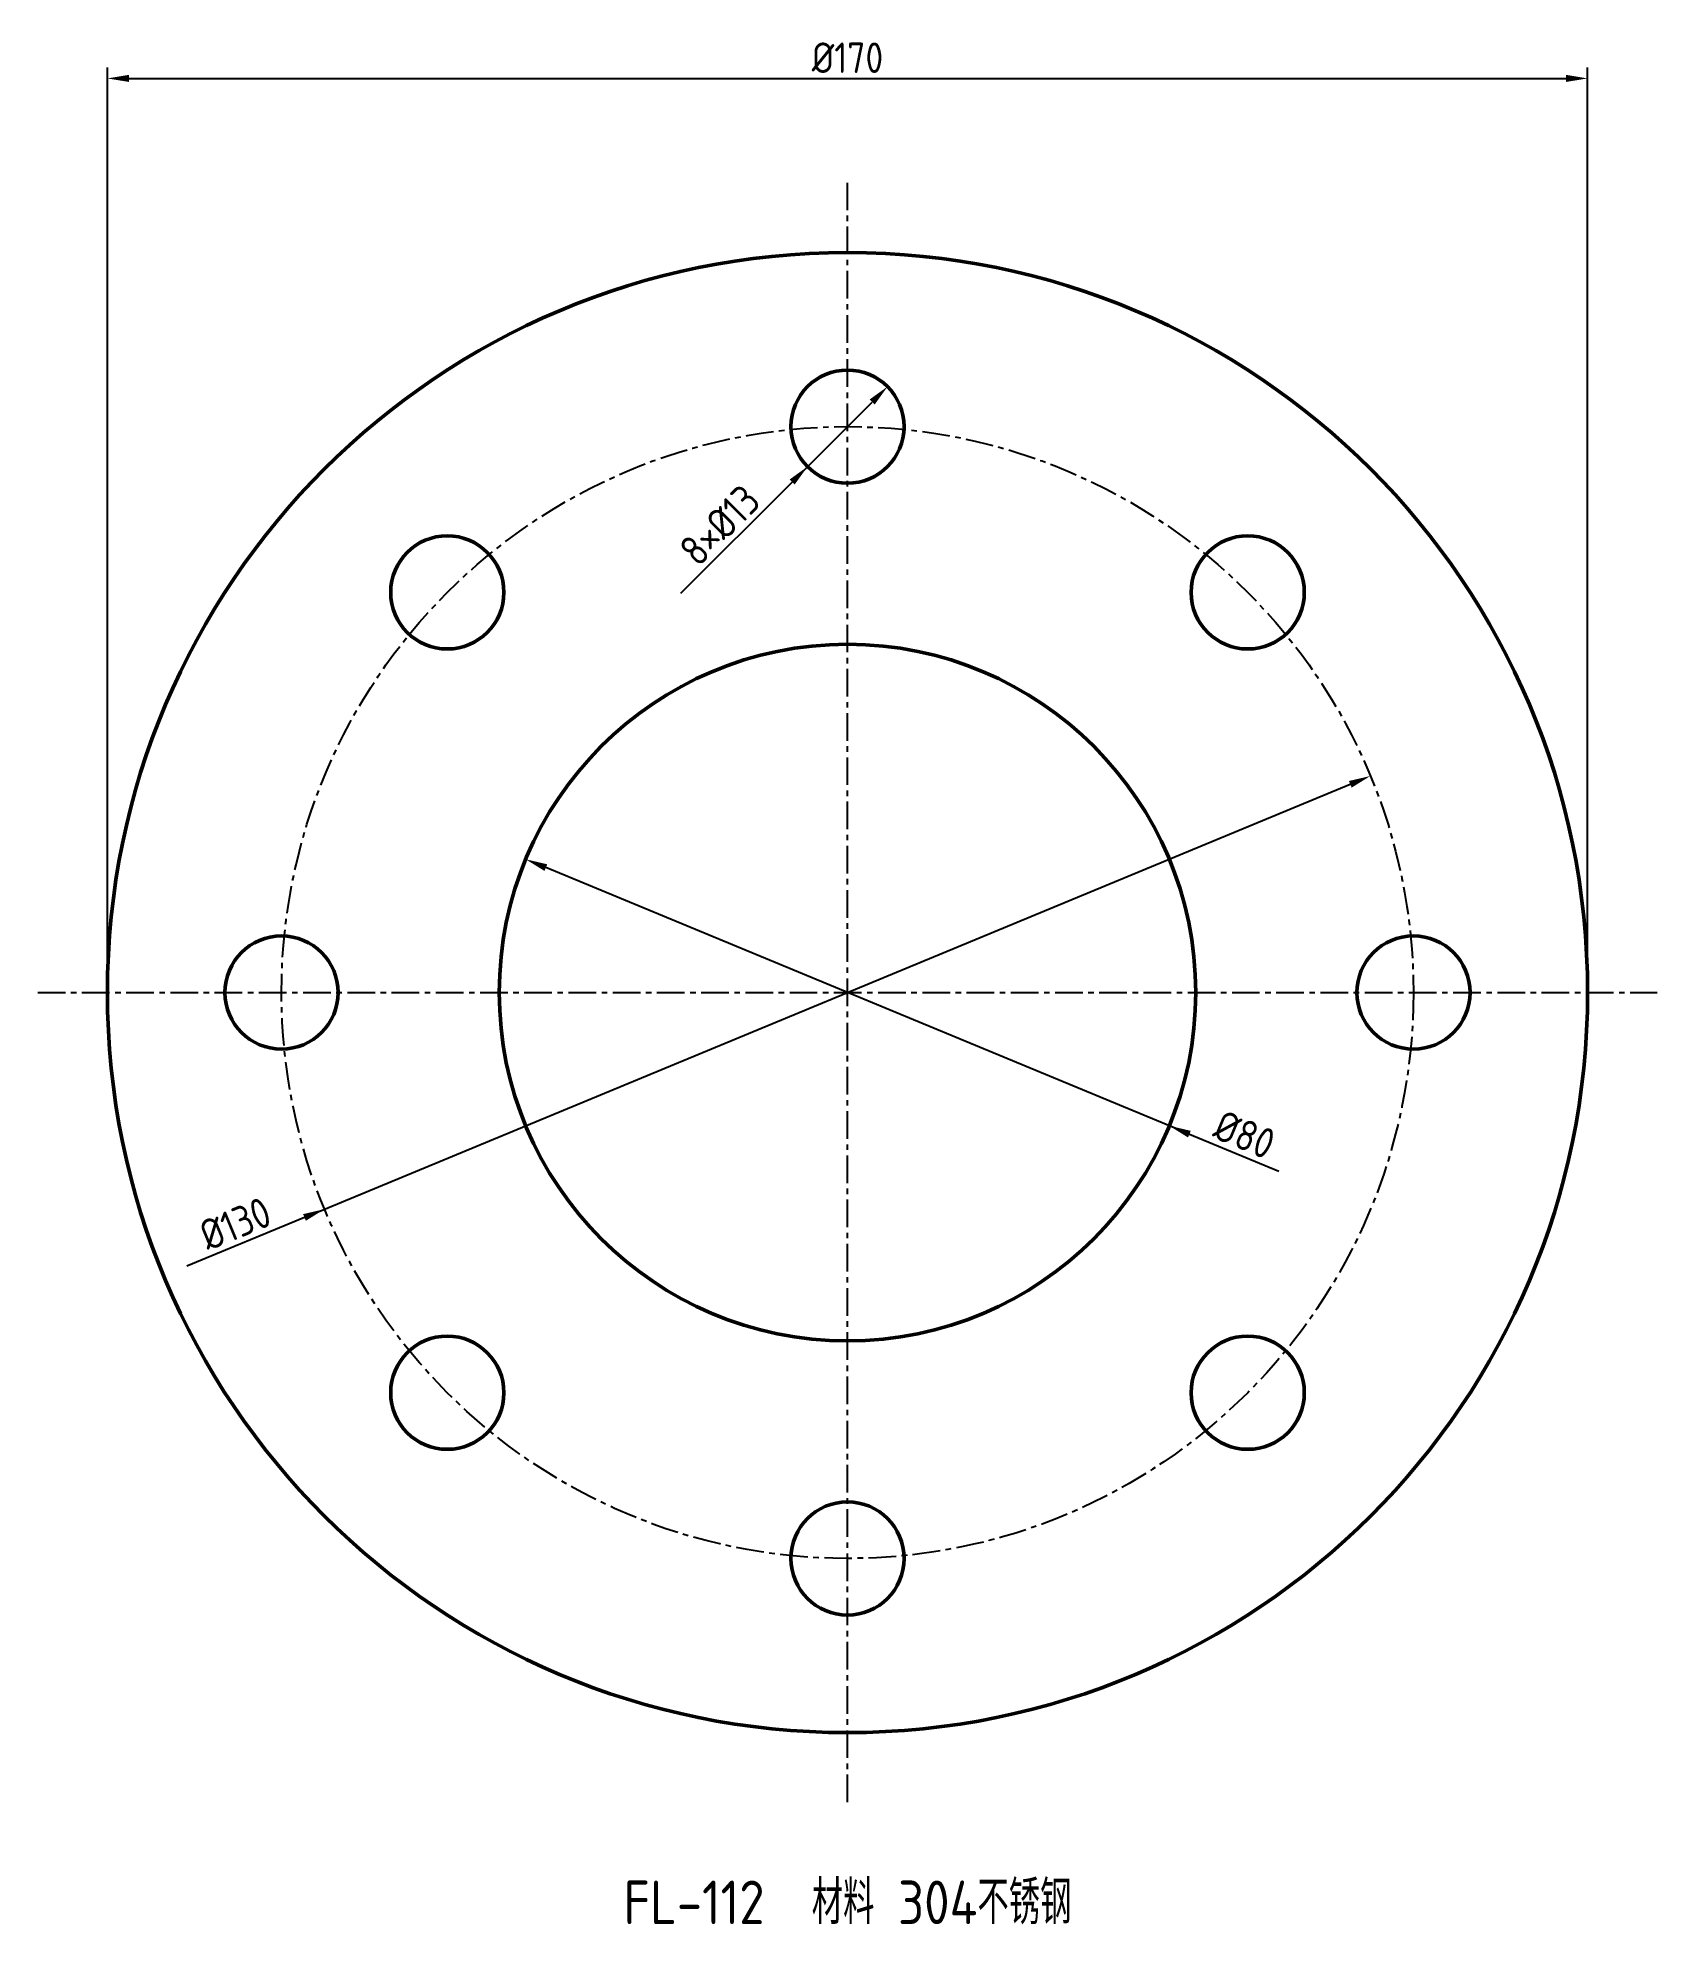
# Model space of a CAD drawing. Header units: millimetres. Extents: x -93 to 93, y -107 to 110.
import ezdxf
from ezdxf.enums import TextEntityAlignment as Align

# ---------------------------------------------------------------- set-up
doc = ezdxf.new("R2010")
doc.units = ezdxf.units.MM
doc.linetypes.add('CENTER', pattern=[5.08, 3.175, -0.635, 0.635, -0.635])
for name, color, linetype, lineweight in [('CENTER', 1, 'CENTER', 25), ('DIM', 3, 'Continuous', 18), ('HOLES', 7, 'Continuous', 50), ('OUTLINE', 7, 'Continuous', 50), ('TEXT', 7, 'Continuous', 25)]:
    doc.layers.add(name, color=color, linetype=linetype, lineweight=lineweight)
doc.styles.get("Standard").update_dxf_attribs({"font": 'gbenor.shx', "bigfont": 'gbcbig.shx'})
doc.dimstyles.new('AGENTCAD', dxfattribs={"dimtxt": 3.5, "dimasz": 2.5, "dimexe": 1.25, "dimexo": 0.625, "dimtad": 1, "dimdsep": 46, "dimtxsty": 'Standard', "dimcen": 2.5, "dimazin": 3, "dimtfac": 1, "dimtmove": 0, "dimatfit": 3})

msp = doc.modelspace()

# ---------------------------------------------------------------- linework, layer by layer
at = {"layer": 'CENTER', "linetype": 'CENTER'}
for p, q in [((0, -93), (0, 93)), ((-93, 0), (93, 0))]:
    msp.add_line(p, q, dxfattribs=at)
msp.add_circle((0, 0), 65, dxfattribs=at)
at = {"layer": 'HOLES'}
for centre in [(0, 65), (-45.962, 45.962), (45.962, 45.962), (-65, 0), (65, 0), (-45.962, -45.962), (45.962, -45.962), (0, -65)]:
    msp.add_circle(centre, 6.5, dxfattribs=at)
at = {"layer": 'OUTLINE'}
for radius in [85, 40]:
    msp.add_circle((0, 0), radius, dxfattribs=at)

# ---------------------------------------------------------------- texts
at = {"layer": 'TEXT'}
msp.add_text('FL-112  材料 304不锈钢', height=5, dxfattribs=at).set_placement((0, -102), align=Align.TOP_CENTER)

# ---------------------------------------------------------------- dimensions: what is measured, and where the dimension line sits
at = {"layer": 'DIM'}
msp.add_linear_dim(base=(-85, 105), p1=(-85, 0), p2=(85, 0), text='Ø<>', dimstyle='AGENTCAD', dxfattribs=at).render()
msp.add_diameter_dim_2p(p1=(4.596, 69.596), p2=(-4.596, 60.404), text='8×<>', dimstyle='AGENTCAD', dxfattribs=at).render()
for p1, p2 in [((60.052, 24.874), (-60.052, -24.874)), ((-36.955, 15.307), (36.955, -15.307))]:
    msp.add_diameter_dim_2p(p1=p1, p2=p2, dimstyle='AGENTCAD', dxfattribs=at).render()

doc.saveas('drawing.dxf')
